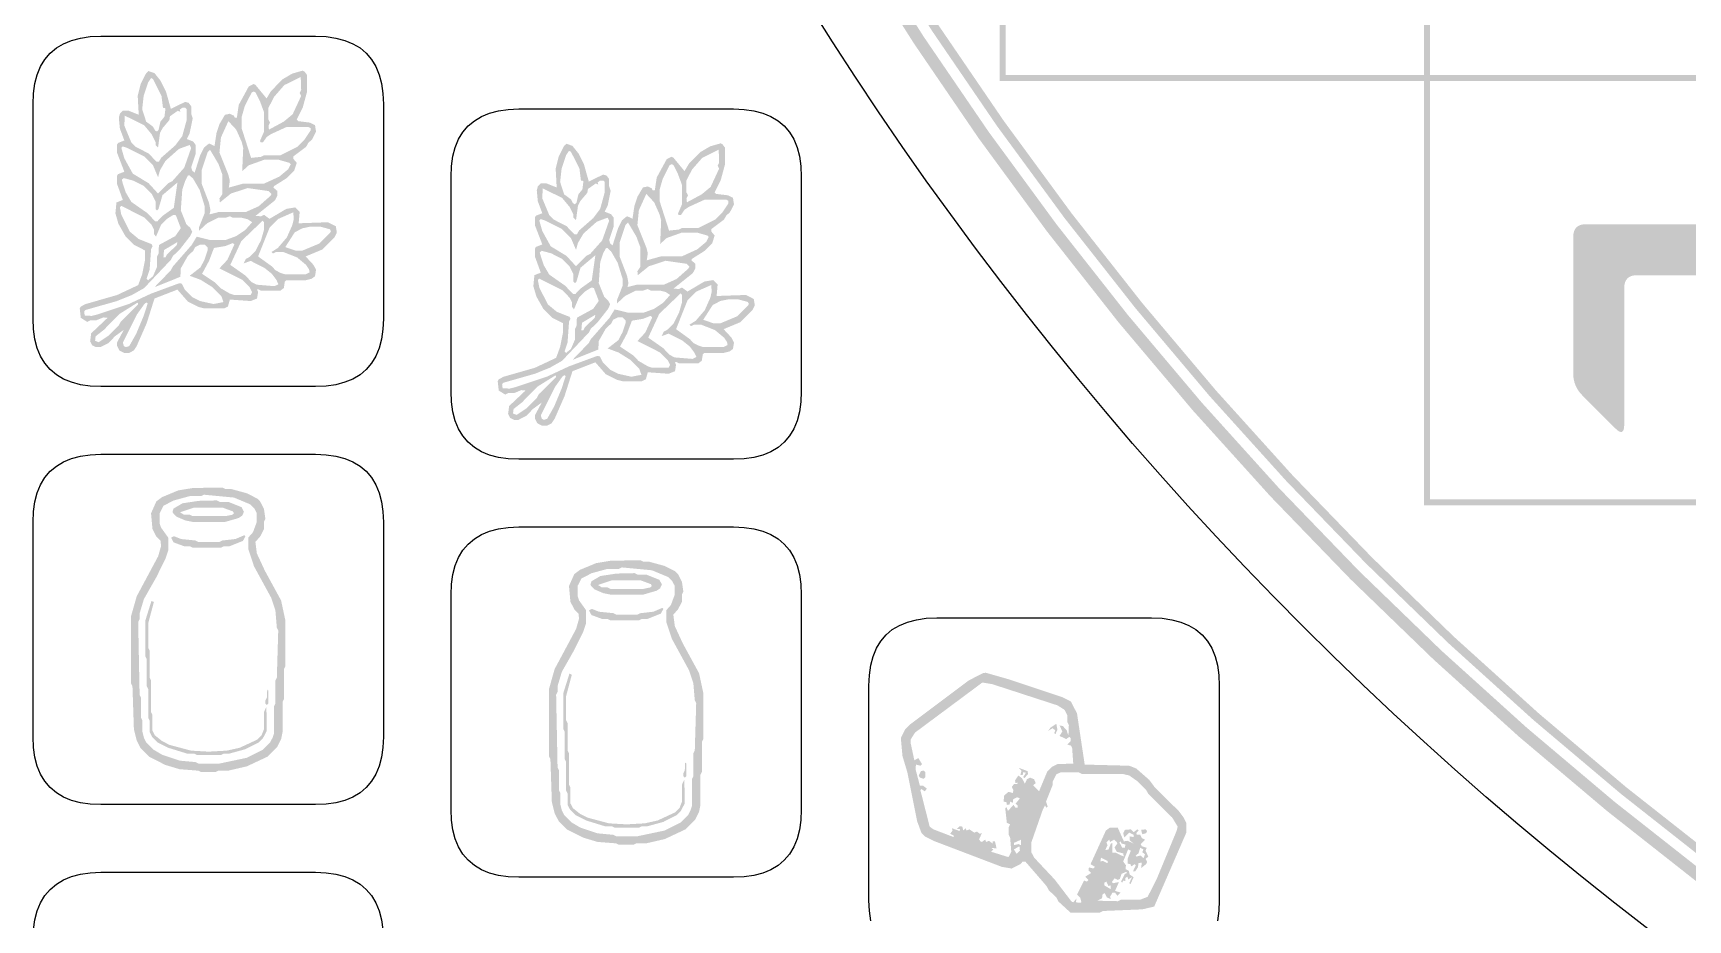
# Model space of a CAD drawing. Header units: millimetres. Extents: x 5 to 414, y 6 to 775.
# Drawn here: x 4.9 to 95.9, y 431.5 to 480.3 of the extents above; entities that cross this region are included whole.
import ezdxf

# ---------------------------------------------------------------- set-up
doc = ezdxf.new("R2010")
doc.units = ezdxf.units.MM
doc.layers.add('CUT', color=1, linetype='Continuous')
doc.layers.add('RASTER', color=7, linetype='Continuous')

msp = doc.modelspace()

# ---------------------------------------------------------------- hatches: boundary and pattern name
at = {"layer": 'RASTER'}
for points in [[(189.845, 397.631), (183.586, 398.42), (177.356, 399.419), (171.165, 400.629), (165.018, 402.048), (158.922, 403.674), (152.885, 405.506), (146.913, 407.541), (141.014, 409.776), (135.193, 412.21), (129.459, 414.84), (123.817, 417.662), (118.273, 420.674), (112.834, 423.871), (107.507, 427.251), (102.298, 430.809), (97.211, 434.542), (92.254, 438.444), (87.432, 442.512), (82.751, 446.741), (78.215, 451.126), (73.83, 455.662), (69.601, 460.343), (65.533, 465.165), (61.631, 470.122), (57.898, 475.209), (54.34, 480.418), (50.96, 485.745), (47.763, 491.184), (44.751, 496.727), (41.929, 502.37), (39.299, 508.104), (36.865, 513.925), (34.63, 519.824), (32.595, 525.796), (30.763, 531.833), (29.137, 537.929), (27.718, 544.076), (26.508, 550.267), (25.509, 556.497), (24.72, 562.756), (25.185, 562.806), (25.971, 556.563), (26.968, 550.349), (28.175, 544.173), (29.59, 538.041), (31.213, 531.961), (33.039, 525.939), (35.069, 519.982), (37.299, 514.098), (39.727, 508.292), (42.35, 502.572), (45.165, 496.943), (48.169, 491.414), (51.359, 485.989), (54.73, 480.675), (58.279, 475.478), (62.002, 470.405), (65.895, 465.46), (69.953, 460.65), (74.171, 455.98), (78.545, 451.456), (83.069, 447.082), (87.739, 442.864), (92.549, 438.806), (97.494, 434.913), (102.568, 431.19), (107.764, 427.641), (113.078, 424.27), (118.503, 421.08), (124.032, 418.076), (129.661, 415.261), (135.381, 412.638), (141.187, 410.21), (147.071, 407.98), (153.028, 405.95), (159.05, 404.123), (165.13, 402.501), (171.262, 401.086), (177.438, 399.879), (183.652, 398.882), (189.895, 398.096)], [(189.714, 396.424), (183.413, 397.218), (177.144, 398.224), (170.912, 399.442), (164.725, 400.87), (158.589, 402.507), (152.513, 404.35), (146.502, 406.398), (140.564, 408.648), (134.706, 411.098), (128.934, 413.745), (123.255, 416.586), (117.675, 419.617), (112.201, 422.835), (106.84, 426.237), (101.596, 429.818), (96.477, 433.575), (91.487, 437.503), (86.634, 441.597), (81.922, 445.854), (77.356, 450.267), (72.943, 454.833), (68.686, 459.545), (64.592, 464.398), (60.664, 469.388), (56.907, 474.507), (53.326, 479.751), (49.924, 485.112), (46.706, 490.586), (43.675, 496.166), (40.834, 501.845), (38.187, 507.617), (35.737, 513.475), (33.487, 519.413), (31.439, 525.424), (29.596, 531.5), (27.959, 537.636), (26.531, 543.823), (25.313, 550.055), (24.307, 556.324), (23.513, 562.625), (24.163, 562.695), (24.954, 556.417), (25.957, 550.169), (27.17, 543.959), (28.593, 537.793), (30.224, 531.679), (32.061, 525.624), (34.102, 519.634), (36.345, 513.717), (38.786, 507.879), (41.424, 502.128), (44.254, 496.468), (47.275, 490.908), (50.482, 485.453), (53.872, 480.11), (57.441, 474.885), (61.185, 469.783), (65.099, 464.811), (69.179, 459.975), (73.42, 455.279), (77.818, 450.729), (82.368, 446.331), (87.064, 442.09), (91.9, 438.01), (96.872, 434.095), (101.974, 430.352), (107.199, 426.783), (112.542, 423.393), (117.997, 420.186), (123.557, 417.165), (129.217, 414.335), (134.969, 411.697), (140.806, 409.256), (146.723, 407.013), (152.713, 404.972), (158.768, 403.135), (164.882, 401.504), (171.048, 400.081), (177.258, 398.868), (183.506, 397.865), (189.784, 397.074)], [(58.062, 501.023), (58.388, 501.023), (58.388, 477.999), (58.062, 477.999)], [(81.412, 501.023), (81.738, 501.023), (81.738, 477.999), (81.412, 477.999)], [(58.062, 477.999), (81.738, 477.999), (81.738, 477.673), (58.062, 477.673)], [(81.412, 477.999), (105.088, 477.999), (105.088, 477.673), (81.412, 477.673)], [(81.412, 477.673), (81.738, 477.673), (81.738, 454.649), (81.412, 454.649)], [(92.424, 458.771), (92.417, 458.615), (92.393, 458.496), (92.355, 458.414), (92.301, 458.37), (92.231, 458.363), (92.146, 458.393), (92.045, 458.461), (91.929, 458.566), (90.113, 460.382), (89.997, 460.509), (89.896, 460.643), (89.811, 460.782), (89.741, 460.929), (89.687, 461.081), (89.649, 461.241), (89.625, 461.406), (89.618, 461.578), (89.618, 469.093), (89.629, 469.257), (89.661, 469.399), (89.716, 469.52), (89.793, 469.618), (89.891, 469.695), (90.012, 469.75), (90.154, 469.782), (90.318, 469.793), (97.833, 469.793), (98.005, 469.786), (98.17, 469.762), (98.33, 469.724), (98.482, 469.67), (98.628, 469.6), (98.768, 469.515), (98.902, 469.414), (99.029, 469.298), (100.845, 467.482), (100.95, 467.366), (101.018, 467.265), (101.048, 467.18), (101.041, 467.11), (100.997, 467.056), (100.915, 467.017), (100.796, 466.994), (100.64, 466.987), (93.125, 466.987), (92.961, 466.976), (92.818, 466.943), (92.698, 466.888), (92.6, 466.811), (92.523, 466.713), (92.468, 466.592), (92.435, 466.45), (92.424, 466.286)], [(81.412, 454.649), (105.088, 454.649), (105.088, 454.323), (81.412, 454.323)]]:
    msp.add_hatch(color=7, dxfattribs=at).paths.add_polyline_path(points)
h = msp.add_hatch(color=7, dxfattribs=at)
h.paths.add_polyline_path([(11.217, 478.218), (11.544, 478.103), (11.871, 477.694), (12.174, 477.097), (12.444, 476.14), (13.237, 476.525), (13.425, 476.467), (13.564, 476.279), (13.564, 475.87), (13.646, 475.625), (13.482, 474.807), (13.319, 474.48), (13.671, 474.341), (13.81, 474.153), (13.81, 473.662), (13.564, 472.926), (13.621, 472.738), (13.752, 472.623), (14.055, 473.58), (14.276, 474.014), (14.546, 474.235), (14.848, 474.096), (14.955, 474.807), (15.118, 475.298), (15.421, 475.813), (15.691, 475.87), (15.911, 475.764), (15.96, 475.65), (16.075, 475.65), (16.181, 476.361), (16.729, 477.367), (16.999, 477.506), (17.105, 477.449), (17.711, 476.713), (17.956, 477.122), (18.61, 477.776), (19.126, 478.079), (19.698, 478.242), (19.804, 478.185), (19.943, 477.997), (19.943, 477.097), (19.698, 476.197), (19.371, 475.543), (19.453, 475.461), (20.107, 475.38), (20.377, 475.241), (20.434, 474.889), (20.213, 474.455), (20.001, 474.259), (19.886, 474.047), (19.183, 473.523), (19.183, 473.392), (19.371, 473.171), (19.232, 472.738), (18.823, 472.329), (18.12, 471.887), (18.087, 471.806), (18.308, 471.618), (18.308, 471.372), (18.169, 471.102), (17.105, 470.252), (17.408, 470.227), (17.572, 470.309), (17.874, 470.088), (18.798, 470.636), (19.289, 470.718), (19.534, 470.473), (19.477, 469.843), (21.088, 469.9), (21.522, 469.679), (21.579, 469.328), (21.44, 469.058), (20.786, 468.403), (19.862, 468.019), (20.295, 467.553), (20.434, 467.283), (20.377, 466.931), (20.189, 466.792), (19.862, 466.71), (18.798, 466.71), (18.717, 466.629), (18.659, 466.277), (18.471, 466.138), (17.408, 466.138), (17.245, 466.22), (17.187, 466.195), (17.245, 466.056), (17.187, 465.705), (16.836, 465.565), (15.691, 465.647), (15.584, 465.263), (15.363, 465.157), (14.3, 465.157), (13.973, 465.238), (13.376, 465.541), (12.804, 466.195), (11.544, 465.705), (11.111, 464.339), (10.563, 463.087), (10.399, 462.842), (10.129, 462.703), (9.884, 462.703), (9.614, 462.842), (9.475, 463.112), (9.475, 463.276), (9.859, 463.987), (9.369, 463.627), (9.009, 463.251), (8.575, 463.03), (8.33, 463.03), (8.109, 463.136), (8.003, 463.357), (8.06, 463.791), (8.96, 464.641), (8.739, 464.666), (8.33, 464.502), (8.003, 464.502), (7.839, 464.421), (7.488, 464.641), (7.43, 465.157), (7.488, 465.263), (7.758, 465.402), (9.475, 465.893), (10.645, 466.441), (10.865, 467.038), (11.029, 467.855), (11.029, 468.346), (10.432, 468.649), (9.941, 469.139), (9.557, 469.818), (9.393, 470.391), (9.45, 470.988), (9.802, 471.127), (9.475, 472.026), (9.475, 472.435), (9.532, 472.542), (9.884, 472.681), (9.475, 473.744), (9.475, 474.153), (9.532, 474.259), (9.884, 474.398), (9.639, 475.052), (9.581, 475.65), (9.639, 475.87), (9.802, 476.034), (10.129, 476.034), (10.677, 475.813), (10.62, 476.852), (10.784, 477.506), (11.086, 478.103)])
h.paths.add_polyline_path([(19.592, 477.89), (18.692, 477.449), (18.12, 476.794), (17.817, 476.197), (17.817, 475.543), (17.899, 475.38), (17.817, 475.216), (17.842, 474.995), (18.659, 475.437), (19.15, 475.846), (19.616, 476.852), (19.534, 477.015), (19.616, 477.179)], flags=0)
h.paths.add_polyline_path([(11.356, 477.833), (11.192, 477.588), (10.947, 476.852), (10.865, 476.116), (11.086, 475.437), (11.462, 475.159), (11.577, 474.946), (11.683, 474.889), (11.765, 474.971), (11.871, 475.437), (12.092, 475.707), (12.149, 476.173), (12.01, 476.197), (11.929, 476.852), (11.462, 477.776)], flags=0)
h.paths.add_polyline_path([(16.999, 477.097), (16.893, 477.04), (16.508, 476.279), (16.345, 475.707), (16.345, 475.052), (16.86, 473.441), (17.408, 473.499), (17.572, 473.58), (18.471, 473.58), (19.395, 474.047), (19.804, 474.455), (20.131, 474.946), (20.131, 475.077), (20.025, 475.134), (18.798, 475.134), (17.956, 474.75), (17.711, 474.586), (17.514, 474.292), (17.384, 474.292), (17.351, 474.374), (17.572, 474.889), (17.572, 475.952), (17.351, 476.549), (17.105, 477.04)], flags=0)
h.paths.add_polyline_path([(13.073, 476.197), (12.934, 476.091), (12.967, 475.977), (12.828, 476.034), (12.395, 475.731), (12.362, 475.519), (11.986, 475.077), (11.847, 474.807), (11.74, 474.014), (11.601, 474.153), (11.601, 474.316), (11.381, 474.75), (10.972, 475.241), (9.908, 475.764), (9.884, 475.216), (10.268, 474.292), (10.514, 474.047), (11.217, 473.687), (11.659, 473.229), (11.789, 473.229), (11.904, 473.441), (12.689, 474.128), (13.073, 474.644), (13.319, 475.543), (13.319, 476.116), (13.237, 476.197)], flags=0)
h.paths.add_polyline_path([(15.609, 475.461), (15.2, 474.562), (15.118, 473.744), (15.609, 472.517), (15.691, 472.19), (15.633, 471.806), (16.427, 472.026), (17.572, 472.026), (18.414, 472.411), (18.905, 472.82), (19.044, 473.09), (18.962, 473.171), (18.389, 473.335), (17.572, 473.335), (16.729, 473.032), (16.369, 472.705), (16.427, 473.989), (16.345, 474.316), (16.042, 474.995)], flags=0)
h.paths.add_polyline_path([(13.482, 474.153), (12.885, 473.932), (12.149, 473.278), (11.847, 472.763), (11.74, 472.378), (11.462, 473.032), (10.972, 473.523), (10.047, 473.989), (9.802, 474.071), (9.72, 473.989), (9.884, 473.417), (10.35, 472.574), (11.217, 472.051), (11.74, 471.479), (12.313, 472.051), (12.526, 472.165), (13.18, 472.902), (13.564, 473.989)], flags=0)
h.paths.add_polyline_path([(14.603, 473.883), (14.464, 473.744), (14.137, 472.763), (14.137, 472.026), (14.546, 470.963), (14.627, 470.554), (14.57, 470.334), (15.118, 470.473), (16.59, 470.473), (17.269, 470.775), (17.923, 471.348), (17.981, 471.454), (17.817, 471.618), (16.672, 471.781), (15.748, 471.479), (15.143, 470.988), (15.118, 471.209), (15.282, 471.454), (15.282, 472.517), (15.061, 473.114)], flags=0)
h.paths.add_polyline_path([(13.458, 472.493), (13.376, 472.46), (13.237, 472.19), (13.073, 471.699), (12.992, 470.554), (13.294, 469.794), (13.507, 469.597), (13.621, 469.385), (13.507, 469.139), (12.934, 468.403), (12.558, 468.044), (12.444, 467.831), (10.972, 466.277), (10.293, 465.893), (9.475, 465.565), (7.758, 465.075), (7.676, 464.993), (7.7, 464.772), (8.085, 464.748), (8.412, 464.829), (10.129, 465.402), (11.356, 465.974), (12.91, 466.547), (13.049, 466.522), (13.213, 466.195), (13.621, 465.786), (14.055, 465.565), (14.791, 465.402), (15.339, 465.508), (15.224, 465.835), (14.734, 466.326), (14.079, 466.735), (13.482, 466.956), (14.079, 467.422), (14.3, 467.855), (14.464, 468.346), (14.464, 468.51), (14.3, 468.673), (14.055, 468.673), (13.785, 468.534), (13.671, 468.322), (13.376, 468.044), (12.992, 467.365), (12.967, 466.899), (11.544, 466.326), (12.444, 467.258), (12.558, 467.471), (13.589, 468.649), (13.867, 469.107), (14.627, 468.919), (15.445, 468.919), (16.042, 469.139), (16.533, 469.467), (16.917, 469.9), (16.672, 470.064), (16.345, 470.145), (15.854, 470.145), (15.691, 470.227), (15.445, 470.145), (15.036, 470.145), (14.439, 469.843), (13.998, 469.434), (13.998, 469.63), (14.3, 470.391), (14.3, 470.8), (14.03, 471.675), (13.671, 472.296)], flags=0)
h.paths.add_polyline_path([(9.859, 472.329), (9.745, 472.247), (9.802, 472.026), (9.966, 471.536), (10.268, 471.021), (11.135, 470.415), (11.577, 469.957), (11.708, 469.957), (11.986, 470.252), (12.607, 470.693), (12.804, 472.084), (11.986, 471.397), (11.765, 470.636), (11.683, 470.554), (11.601, 470.636), (11.601, 471.045), (11.381, 471.479), (10.972, 471.887), (10.375, 472.19)], flags=0)
h.paths.add_polyline_path([(9.72, 470.8), (9.639, 470.718), (9.72, 470.309), (10.187, 469.385), (10.677, 468.976), (11.381, 468.698), (11.438, 468.592), (11.356, 468.428), (11.274, 467.283), (11.111, 466.792), (11.192, 466.71), (11.462, 466.931), (11.683, 467.447), (11.683, 468.019), (11.765, 468.183), (11.789, 468.649), (12.689, 469.139), (12.992, 469.573), (12.722, 470.284), (12.583, 470.309), (12.231, 470.088), (11.904, 469.761), (11.626, 469.107), (11.52, 469.246), (11.52, 469.491), (11.381, 469.761), (10.972, 470.17)], flags=0)
h.paths.add_polyline_path([(19.183, 470.448), (18.365, 470.088), (17.874, 469.597), (17.245, 468.019), (18.005, 467.471), (18.201, 467.258), (18.471, 467.119), (18.717, 467.038), (19.862, 467.038), (20.082, 467.144), (20.05, 467.308), (19.886, 467.553), (19.395, 467.962), (18.635, 468.264), (18.226, 468.264), (18.062, 468.183), (17.981, 468.264), (18.332, 468.485), (18.823, 469.058), (19.126, 469.736), (19.207, 470.064)], flags=0)
h.paths.add_polyline_path([(17.49, 469.982), (16.32, 468.861), (15.715, 467.553), (16.533, 466.98), (16.893, 466.604), (17.163, 466.465), (18.144, 466.383), (18.365, 466.49), (18.25, 466.735), (18.005, 467.062), (17.596, 467.389), (16.836, 467.774), (16.451, 467.635), (16.566, 467.88), (16.778, 467.994), (17.105, 468.322), (17.408, 468.919), (17.572, 469.491), (17.572, 469.9)], flags=0)
h.paths.add_polyline_path([(20.107, 469.655), (19.698, 469.573), (19.265, 469.352), (18.741, 468.534), (19.289, 468.346), (19.698, 468.346), (20.622, 468.731), (21.195, 469.303), (21.252, 469.409), (21.195, 469.516), (20.679, 469.655)], flags=0)
h.paths.add_polyline_path([(12.804, 468.812), (12.068, 468.371), (12.035, 467.962), (12.149, 467.962), (12.231, 468.125), (12.771, 468.649)], flags=0)
h.paths.add_polyline_path([(15.854, 468.755), (15.445, 468.592), (14.816, 468.485), (14.546, 467.774), (14.161, 467.062), (14.897, 466.571), (15.175, 466.277), (15.691, 465.974), (15.936, 465.893), (16.836, 465.893), (16.917, 466.056), (16.778, 466.326), (16.369, 466.735), (15.118, 467.365), (15.552, 467.831), (15.936, 468.673)], flags=0)
h.paths.add_polyline_path([(10.62, 465.484), (9.614, 464.854), (8.763, 463.987), (8.305, 463.627), (8.273, 463.382), (8.469, 463.3), (9.009, 463.66), (9.581, 464.232), (9.696, 464.445), (10.645, 465.377)], flags=0)
h.paths.add_polyline_path([(11.111, 465.484), (11.004, 465.426), (10.595, 464.854), (9.802, 463.276), (9.859, 463.087), (9.966, 463.03), (10.154, 463.087), (10.538, 463.766), (10.947, 464.748), (11.168, 465.426)], flags=0)
h = msp.add_hatch(color=7, dxfattribs=at)
h.paths.add_polyline_path([(34.217, 474.218), (34.544, 474.103), (34.871, 473.694), (35.174, 473.097), (35.444, 472.14), (36.237, 472.525), (36.425, 472.467), (36.564, 472.279), (36.564, 471.87), (36.646, 471.625), (36.482, 470.807), (36.319, 470.48), (36.671, 470.341), (36.81, 470.153), (36.81, 469.662), (36.564, 468.926), (36.621, 468.738), (36.752, 468.623), (37.055, 469.58), (37.276, 470.014), (37.546, 470.235), (37.848, 470.096), (37.955, 470.807), (38.118, 471.298), (38.421, 471.813), (38.691, 471.87), (38.911, 471.764), (38.96, 471.65), (39.075, 471.65), (39.181, 472.361), (39.729, 473.367), (39.999, 473.506), (40.105, 473.449), (40.711, 472.713), (40.956, 473.122), (41.61, 473.776), (42.126, 474.079), (42.698, 474.242), (42.804, 474.185), (42.943, 473.997), (42.943, 473.097), (42.698, 472.197), (42.371, 471.543), (42.453, 471.461), (43.107, 471.38), (43.377, 471.241), (43.434, 470.889), (43.213, 470.455), (43.001, 470.259), (42.886, 470.047), (42.183, 469.523), (42.183, 469.392), (42.371, 469.171), (42.232, 468.738), (41.823, 468.329), (41.12, 467.887), (41.087, 467.806), (41.308, 467.618), (41.308, 467.372), (41.169, 467.102), (40.105, 466.252), (40.408, 466.227), (40.572, 466.309), (40.874, 466.088), (41.798, 466.636), (42.289, 466.718), (42.534, 466.473), (42.477, 465.843), (44.088, 465.9), (44.522, 465.679), (44.579, 465.328), (44.44, 465.058), (43.786, 464.403), (42.862, 464.019), (43.295, 463.553), (43.434, 463.283), (43.377, 462.931), (43.189, 462.792), (42.862, 462.71), (41.798, 462.71), (41.717, 462.629), (41.659, 462.277), (41.471, 462.138), (40.408, 462.138), (40.245, 462.22), (40.187, 462.195), (40.245, 462.056), (40.187, 461.705), (39.836, 461.565), (38.691, 461.647), (38.584, 461.263), (38.363, 461.157), (37.3, 461.157), (36.973, 461.238), (36.376, 461.541), (35.804, 462.195), (34.544, 461.705), (34.111, 460.339), (33.563, 459.087), (33.399, 458.842), (33.129, 458.703), (32.884, 458.703), (32.614, 458.842), (32.475, 459.112), (32.475, 459.276), (32.859, 459.987), (32.369, 459.627), (32.009, 459.251), (31.575, 459.03), (31.33, 459.03), (31.109, 459.136), (31.003, 459.357), (31.06, 459.791), (31.96, 460.641), (31.739, 460.666), (31.33, 460.502), (31.003, 460.502), (30.839, 460.421), (30.488, 460.641), (30.43, 461.157), (30.488, 461.263), (30.758, 461.402), (32.475, 461.893), (33.645, 462.441), (33.865, 463.038), (34.029, 463.855), (34.029, 464.346), (33.432, 464.649), (32.941, 465.139), (32.557, 465.818), (32.393, 466.391), (32.45, 466.988), (32.802, 467.127), (32.475, 468.026), (32.475, 468.435), (32.532, 468.542), (32.884, 468.681), (32.475, 469.744), (32.475, 470.153), (32.532, 470.259), (32.884, 470.398), (32.639, 471.052), (32.581, 471.65), (32.639, 471.87), (32.802, 472.034), (33.129, 472.034), (33.677, 471.813), (33.62, 472.852), (33.784, 473.506), (34.086, 474.103)])
h.paths.add_polyline_path([(42.592, 473.89), (41.692, 473.449), (41.12, 472.794), (40.817, 472.197), (40.817, 471.543), (40.899, 471.38), (40.817, 471.216), (40.842, 470.995), (41.659, 471.437), (42.15, 471.846), (42.616, 472.852), (42.534, 473.015), (42.616, 473.179)], flags=0)
h.paths.add_polyline_path([(34.356, 473.833), (34.192, 473.588), (33.947, 472.852), (33.865, 472.116), (34.086, 471.437), (34.462, 471.159), (34.577, 470.946), (34.683, 470.889), (34.765, 470.971), (34.871, 471.437), (35.092, 471.707), (35.149, 472.173), (35.01, 472.197), (34.929, 472.852), (34.462, 473.776)], flags=0)
h.paths.add_polyline_path([(39.999, 473.097), (39.893, 473.04), (39.508, 472.279), (39.345, 471.707), (39.345, 471.052), (39.86, 469.441), (40.408, 469.499), (40.572, 469.58), (41.471, 469.58), (42.395, 470.047), (42.804, 470.455), (43.131, 470.946), (43.131, 471.077), (43.025, 471.134), (41.798, 471.134), (40.956, 470.75), (40.711, 470.586), (40.514, 470.292), (40.384, 470.292), (40.351, 470.374), (40.572, 470.889), (40.572, 471.952), (40.351, 472.549), (40.105, 473.04)], flags=0)
h.paths.add_polyline_path([(36.073, 472.197), (35.934, 472.091), (35.967, 471.977), (35.828, 472.034), (35.395, 471.731), (35.362, 471.519), (34.986, 471.077), (34.847, 470.807), (34.74, 470.014), (34.601, 470.153), (34.601, 470.316), (34.381, 470.75), (33.972, 471.241), (32.908, 471.764), (32.884, 471.216), (33.268, 470.292), (33.514, 470.047), (34.217, 469.687), (34.659, 469.229), (34.789, 469.229), (34.904, 469.441), (35.689, 470.128), (36.073, 470.644), (36.319, 471.543), (36.319, 472.116), (36.237, 472.197)], flags=0)
h.paths.add_polyline_path([(38.609, 471.461), (38.2, 470.562), (38.118, 469.744), (38.609, 468.517), (38.691, 468.19), (38.633, 467.806), (39.427, 468.026), (40.572, 468.026), (41.414, 468.411), (41.905, 468.82), (42.044, 469.09), (41.962, 469.171), (41.389, 469.335), (40.572, 469.335), (39.729, 469.032), (39.369, 468.705), (39.427, 469.989), (39.345, 470.316), (39.042, 470.995)], flags=0)
h.paths.add_polyline_path([(36.482, 470.153), (35.885, 469.932), (35.149, 469.278), (34.847, 468.763), (34.74, 468.378), (34.462, 469.032), (33.972, 469.523), (33.047, 469.989), (32.802, 470.071), (32.72, 469.989), (32.884, 469.417), (33.35, 468.574), (34.217, 468.051), (34.74, 467.479), (35.313, 468.051), (35.526, 468.165), (36.18, 468.902), (36.564, 469.989)], flags=0)
h.paths.add_polyline_path([(37.603, 469.883), (37.464, 469.744), (37.137, 468.763), (37.137, 468.026), (37.546, 466.963), (37.627, 466.554), (37.57, 466.334), (38.118, 466.473), (39.59, 466.473), (40.269, 466.775), (40.923, 467.348), (40.981, 467.454), (40.817, 467.618), (39.672, 467.781), (38.748, 467.479), (38.143, 466.988), (38.118, 467.209), (38.282, 467.454), (38.282, 468.517), (38.061, 469.114)], flags=0)
h.paths.add_polyline_path([(36.458, 468.493), (36.376, 468.46), (36.237, 468.19), (36.073, 467.699), (35.992, 466.554), (36.294, 465.794), (36.507, 465.597), (36.621, 465.385), (36.507, 465.139), (35.934, 464.403), (35.558, 464.044), (35.444, 463.831), (33.972, 462.277), (33.293, 461.893), (32.475, 461.565), (30.758, 461.075), (30.676, 460.993), (30.7, 460.772), (31.085, 460.748), (31.412, 460.829), (33.129, 461.402), (34.356, 461.974), (35.91, 462.547), (36.049, 462.522), (36.213, 462.195), (36.621, 461.786), (37.055, 461.565), (37.791, 461.402), (38.339, 461.508), (38.224, 461.835), (37.734, 462.326), (37.079, 462.735), (36.482, 462.956), (37.079, 463.422), (37.3, 463.855), (37.464, 464.346), (37.464, 464.51), (37.3, 464.673), (37.055, 464.673), (36.785, 464.534), (36.671, 464.322), (36.376, 464.044), (35.992, 463.365), (35.967, 462.899), (34.544, 462.326), (35.444, 463.258), (35.558, 463.471), (36.589, 464.649), (36.867, 465.107), (37.627, 464.919), (38.445, 464.919), (39.042, 465.139), (39.533, 465.467), (39.917, 465.9), (39.672, 466.064), (39.345, 466.145), (38.854, 466.145), (38.691, 466.227), (38.445, 466.145), (38.036, 466.145), (37.439, 465.843), (36.998, 465.434), (36.998, 465.63), (37.3, 466.391), (37.3, 466.8), (37.03, 467.675), (36.671, 468.296)], flags=0)
h.paths.add_polyline_path([(32.859, 468.329), (32.745, 468.247), (32.802, 468.026), (32.966, 467.536), (33.268, 467.021), (34.135, 466.415), (34.577, 465.957), (34.708, 465.957), (34.986, 466.252), (35.607, 466.693), (35.804, 468.084), (34.986, 467.397), (34.765, 466.636), (34.683, 466.554), (34.601, 466.636), (34.601, 467.045), (34.381, 467.479), (33.972, 467.887), (33.375, 468.19)], flags=0)
h.paths.add_polyline_path([(32.72, 466.8), (32.639, 466.718), (32.72, 466.309), (33.187, 465.385), (33.677, 464.976), (34.381, 464.698), (34.438, 464.592), (34.356, 464.428), (34.274, 463.283), (34.111, 462.792), (34.192, 462.71), (34.462, 462.931), (34.683, 463.447), (34.683, 464.019), (34.765, 464.183), (34.789, 464.649), (35.689, 465.139), (35.992, 465.573), (35.722, 466.284), (35.583, 466.309), (35.231, 466.088), (34.904, 465.761), (34.626, 465.107), (34.52, 465.246), (34.52, 465.491), (34.381, 465.761), (33.972, 466.17)], flags=0)
h.paths.add_polyline_path([(42.183, 466.448), (41.365, 466.088), (40.874, 465.597), (40.245, 464.019), (41.005, 463.471), (41.201, 463.258), (41.471, 463.119), (41.717, 463.038), (42.862, 463.038), (43.082, 463.144), (43.05, 463.308), (42.886, 463.553), (42.395, 463.962), (41.635, 464.264), (41.226, 464.264), (41.062, 464.183), (40.981, 464.264), (41.332, 464.485), (41.823, 465.058), (42.126, 465.736), (42.207, 466.064)], flags=0)
h.paths.add_polyline_path([(40.49, 465.982), (39.32, 464.861), (38.715, 463.553), (39.533, 462.98), (39.893, 462.604), (40.163, 462.465), (41.144, 462.383), (41.365, 462.49), (41.25, 462.735), (41.005, 463.062), (40.596, 463.389), (39.836, 463.774), (39.451, 463.635), (39.566, 463.88), (39.778, 463.994), (40.105, 464.322), (40.408, 464.919), (40.572, 465.491), (40.572, 465.9)], flags=0)
h.paths.add_polyline_path([(43.107, 465.655), (42.698, 465.573), (42.265, 465.352), (41.741, 464.534), (42.289, 464.346), (42.698, 464.346), (43.622, 464.731), (44.195, 465.303), (44.252, 465.409), (44.195, 465.516), (43.679, 465.655)], flags=0)
h.paths.add_polyline_path([(35.804, 464.812), (35.068, 464.371), (35.035, 463.962), (35.149, 463.962), (35.231, 464.125), (35.771, 464.649)], flags=0)
h.paths.add_polyline_path([(38.854, 464.755), (38.445, 464.592), (37.816, 464.485), (37.546, 463.774), (37.161, 463.062), (37.897, 462.571), (38.175, 462.277), (38.691, 461.974), (38.936, 461.893), (39.836, 461.893), (39.917, 462.056), (39.778, 462.326), (39.369, 462.735), (38.118, 463.365), (38.552, 463.831), (38.936, 464.673)], flags=0)
h.paths.add_polyline_path([(33.62, 461.484), (32.614, 460.854), (31.763, 459.987), (31.305, 459.627), (31.273, 459.382), (31.469, 459.3), (32.009, 459.66), (32.581, 460.232), (32.696, 460.445), (33.645, 461.377)], flags=0)
h.paths.add_polyline_path([(34.111, 461.484), (34.004, 461.426), (33.595, 460.854), (32.802, 459.276), (32.859, 459.087), (32.966, 459.03), (33.154, 459.087), (33.538, 459.766), (33.947, 460.748), (34.168, 461.426)], flags=0)
h = msp.add_hatch(color=7, dxfattribs=at)
h.paths.add_polyline_path([(13.659, 455.281), (15.287, 455.305), (15.444, 455.226), (15.759, 455.226), (16.624, 454.99), (17.198, 454.699), (17.356, 454.542), (17.568, 454.125), (17.647, 453.574), (17.568, 453.417), (17.568, 453.023), (17.356, 452.607), (17.096, 452.316), (17.175, 451.686), (17.623, 450.719), (18.512, 449.09), (18.748, 447.989), (18.748, 445.472), (18.669, 445.315), (18.669, 443.663), (18.59, 443.506), (18.59, 441.854), (18.512, 441.461), (18.299, 441.044), (17.749, 440.493), (16.624, 439.966), (15.601, 439.73), (15.051, 439.73), (14.893, 439.651), (14.107, 439.651), (13.95, 439.73), (12.927, 439.809), (12.14, 440.045), (11.252, 440.493), (10.78, 440.965), (10.567, 441.382), (10.41, 442.011), (10.331, 444.371), (10.253, 444.528), (10.253, 448.225), (10.567, 449.326), (11.747, 451.529), (11.904, 452.08), (11.881, 452.371), (11.645, 452.607), (11.432, 453.023), (11.354, 453.889), (11.645, 454.542), (11.959, 454.778), (12.848, 455.147)])
h.paths.add_polyline_path([(14.264, 454.911), (14.107, 454.833), (13.478, 454.833), (12.612, 454.597), (12.038, 454.306), (11.826, 453.889), (11.826, 453.338), (11.904, 453.102), (12.298, 452.552), (12.298, 451.844), (12.14, 451.372), (11.645, 450.373), (10.961, 449.169), (10.725, 448.383), (10.725, 448.068), (10.646, 447.911), (10.725, 443.899), (10.803, 443.742), (10.803, 442.64), (10.882, 442.483), (10.882, 441.854), (10.961, 441.539), (11.094, 441.28), (11.488, 440.886), (11.983, 440.595), (12.927, 440.281), (13.792, 440.202), (13.95, 440.123), (15.129, 440.123), (16.624, 440.438), (17.513, 440.886), (17.906, 441.28), (18.04, 441.539), (18.119, 441.775), (18.119, 443.27), (18.197, 443.427), (18.197, 444.686), (18.276, 444.843), (18.354, 447.439), (18.276, 447.596), (18.197, 448.54), (17.961, 449.248), (17.017, 450.978), (16.703, 451.922), (16.703, 452.552), (16.962, 452.843), (17.175, 453.417), (17.175, 453.889), (17.041, 454.148), (16.805, 454.384), (15.916, 454.754)], flags=0)
h.paths.add_polyline_path([(13.973, 454.573), (14.972, 454.597), (15.129, 454.518), (15.601, 454.518), (16.333, 454.227), (16.467, 453.967), (16.364, 453.755), (16.176, 453.629), (15.444, 453.417), (13.635, 453.417), (13.242, 453.495), (12.746, 453.708), (12.589, 453.865), (12.534, 453.967), (12.589, 454.148), (13.084, 454.439)], flags=0)
h.paths.add_polyline_path([(13.714, 454.203), (12.951, 453.944), (13.163, 453.81), (13.478, 453.81), (13.635, 453.731), (15.444, 453.731), (15.837, 453.81), (15.916, 453.889), (15.861, 453.991), (15.287, 454.203)], flags=0)
h.paths.add_polyline_path([(16.49, 452.685), (16.545, 452.63), (16.412, 452.371), (15.68, 452.08), (15.365, 452.08), (15.208, 452.001), (13.635, 452.001), (13.478, 452.08), (13.163, 452.08), (12.589, 452.292), (12.455, 452.552), (12.612, 452.63), (13.006, 452.473), (13.792, 452.394), (13.95, 452.316), (15.129, 452.316), (15.287, 452.394), (15.995, 452.473)], flags=0)
h.paths.add_polyline_path([(11.377, 449.067), (11.511, 449.012), (11.196, 447.832), (11.196, 446.495), (11.275, 446.337), (11.275, 444.843), (11.354, 444.686), (11.354, 442.955), (11.432, 442.798), (11.432, 441.932), (11.566, 441.673), (11.959, 441.358), (12.376, 441.146), (13.556, 440.831), (14.524, 440.776), (15.523, 440.831), (16.231, 440.989), (17.198, 441.437), (17.434, 441.673), (17.568, 442.011), (17.568, 442.955), (17.702, 443.246), (17.725, 441.932), (17.513, 441.516), (17.277, 441.28), (16.545, 440.91), (15.68, 440.674), (15.365, 440.674), (15.208, 440.595), (13.871, 440.595), (13.714, 440.674), (13.32, 440.674), (12.298, 440.989), (11.724, 441.28), (11.409, 441.594), (11.275, 441.854), (11.275, 442.483), (11.196, 442.64), (11.196, 444.214), (11.118, 444.371), (11.118, 445.865), (11.039, 446.023), (11.039, 447.989)], flags=0)
h.paths.add_polyline_path([(17.749, 444.19), (17.804, 444.135), (17.804, 443.427), (17.725, 443.348), (17.647, 443.427), (17.647, 443.584), (17.725, 443.742)], flags=0)
h = msp.add_hatch(color=7, dxfattribs=at)
h.paths.add_polyline_path([(36.659, 451.281), (38.287, 451.305), (38.444, 451.226), (38.759, 451.226), (39.624, 450.99), (40.198, 450.699), (40.356, 450.542), (40.568, 450.125), (40.647, 449.574), (40.568, 449.417), (40.568, 449.023), (40.356, 448.607), (40.096, 448.316), (40.175, 447.686), (40.623, 446.719), (41.512, 445.09), (41.748, 443.989), (41.748, 441.472), (41.669, 441.315), (41.669, 439.663), (41.59, 439.506), (41.59, 437.854), (41.512, 437.461), (41.299, 437.044), (40.749, 436.493), (39.624, 435.966), (38.601, 435.73), (38.051, 435.73), (37.893, 435.651), (37.107, 435.651), (36.95, 435.73), (35.927, 435.809), (35.14, 436.045), (34.252, 436.493), (33.78, 436.965), (33.567, 437.382), (33.41, 438.011), (33.331, 440.371), (33.253, 440.528), (33.253, 444.225), (33.567, 445.326), (34.747, 447.529), (34.904, 448.08), (34.881, 448.371), (34.645, 448.607), (34.432, 449.023), (34.354, 449.889), (34.645, 450.542), (34.959, 450.778), (35.848, 451.147)])
h.paths.add_polyline_path([(37.264, 450.911), (37.107, 450.833), (36.478, 450.833), (35.612, 450.597), (35.038, 450.306), (34.826, 449.889), (34.826, 449.338), (34.904, 449.102), (35.298, 448.552), (35.298, 447.844), (35.14, 447.372), (34.645, 446.373), (33.961, 445.169), (33.725, 444.383), (33.725, 444.068), (33.646, 443.911), (33.725, 439.899), (33.803, 439.742), (33.803, 438.64), (33.882, 438.483), (33.882, 437.854), (33.961, 437.539), (34.094, 437.28), (34.488, 436.886), (34.983, 436.595), (35.927, 436.281), (36.792, 436.202), (36.95, 436.123), (38.129, 436.123), (39.624, 436.438), (40.513, 436.886), (40.906, 437.28), (41.04, 437.539), (41.119, 437.775), (41.119, 439.27), (41.197, 439.427), (41.197, 440.686), (41.276, 440.843), (41.354, 443.439), (41.276, 443.596), (41.197, 444.54), (40.961, 445.248), (40.017, 446.978), (39.703, 447.922), (39.703, 448.552), (39.962, 448.843), (40.175, 449.417), (40.175, 449.889), (40.041, 450.148), (39.805, 450.384), (38.916, 450.754)], flags=0)
h.paths.add_polyline_path([(36.973, 450.573), (37.972, 450.597), (38.129, 450.518), (38.601, 450.518), (39.333, 450.227), (39.467, 449.967), (39.364, 449.755), (39.176, 449.629), (38.444, 449.417), (36.635, 449.417), (36.242, 449.495), (35.746, 449.708), (35.589, 449.865), (35.534, 449.967), (35.589, 450.148), (36.084, 450.439)], flags=0)
h.paths.add_polyline_path([(36.714, 450.203), (35.951, 449.944), (36.163, 449.81), (36.478, 449.81), (36.635, 449.731), (38.444, 449.731), (38.837, 449.81), (38.916, 449.889), (38.861, 449.991), (38.287, 450.203)], flags=0)
h.paths.add_polyline_path([(39.49, 448.685), (39.545, 448.63), (39.412, 448.371), (38.68, 448.08), (38.365, 448.08), (38.208, 448.001), (36.635, 448.001), (36.478, 448.08), (36.163, 448.08), (35.589, 448.292), (35.455, 448.552), (35.612, 448.63), (36.006, 448.473), (36.792, 448.394), (36.95, 448.316), (38.129, 448.316), (38.287, 448.394), (38.995, 448.473)], flags=0)
h.paths.add_polyline_path([(34.377, 445.067), (34.511, 445.012), (34.196, 443.832), (34.196, 442.495), (34.275, 442.337), (34.275, 440.843), (34.354, 440.686), (34.354, 438.955), (34.432, 438.798), (34.432, 437.932), (34.566, 437.673), (34.959, 437.358), (35.376, 437.146), (36.556, 436.831), (37.524, 436.776), (38.523, 436.831), (39.231, 436.989), (40.198, 437.437), (40.434, 437.673), (40.568, 438.011), (40.568, 438.955), (40.702, 439.246), (40.725, 437.932), (40.513, 437.516), (40.277, 437.28), (39.545, 436.91), (38.68, 436.674), (38.365, 436.674), (38.208, 436.595), (36.871, 436.595), (36.714, 436.674), (36.32, 436.674), (35.298, 436.989), (34.724, 437.28), (34.409, 437.594), (34.275, 437.854), (34.275, 438.483), (34.196, 438.64), (34.196, 440.214), (34.118, 440.371), (34.118, 441.865), (34.039, 442.023), (34.039, 443.989)], flags=0)
h.paths.add_polyline_path([(40.749, 440.19), (40.804, 440.135), (40.804, 439.427), (40.725, 439.348), (40.647, 439.427), (40.647, 439.584), (40.725, 439.742)], flags=0)
h = msp.add_hatch(color=7, dxfattribs=at)
h.paths.add_polyline_path([(57.13, 445.092), (57.283, 445.119), (58.54, 444.76), (61.503, 443.772), (61.979, 443.53), (62.311, 442.874), (62.733, 440.064), (65.184, 440.001), (65.57, 439.849), (66.288, 439.22), (66.594, 438.807), (67.904, 437.514), (68.174, 437.155), (68.326, 436.859), (68.326, 436.32), (66.558, 432.253), (65.902, 432.1), (63.747, 432.01), (63.568, 431.921), (61.952, 431.921), (61.296, 432.522), (61.171, 432.756), (60.758, 433.151), (60.632, 433.384), (59.465, 434.731), (59.321, 434.731), (59.195, 434.587), (58.719, 434.345), (58.181, 434.435), (54.41, 435.871), (53.934, 436.114), (53.754, 436.293), (53.512, 436.949), (52.973, 439.642), (52.704, 440.54), (52.614, 441.528), (52.857, 442.003), (53.126, 442.273), (56.358, 444.697)])
h.paths.add_polyline_path([(57.103, 444.58), (53.395, 441.824), (53.153, 441.438), (53.153, 441.258), (53.359, 440.298), (53.575, 440.423), (53.781, 440.091), (53.692, 440.001), (53.449, 440.064), (53.422, 439.822), (53.665, 438.897), (53.844, 438.897), (54.051, 438.744), (53.934, 438.592), (53.754, 438.717), (53.692, 438.654), (54.203, 436.652), (54.41, 436.5), (55.514, 436.078), (55.514, 436.167), (55.335, 436.257), (55.46, 436.437), (55.424, 436.562), (55.846, 436.41), (55.873, 436.527), (55.694, 436.527), (55.846, 436.679), (55.999, 436.652), (56.053, 436.437), (56.179, 436.562), (56.232, 436.437), (56.385, 436.5), (56.654, 436.32), (56.807, 436.383), (56.951, 436.257), (57.076, 436.293), (56.924, 435.961), (56.987, 435.844), (57.076, 435.808), (57.256, 435.934), (57.31, 435.808), (57.462, 435.871), (57.669, 435.718), (57.669, 435.844), (57.795, 435.844), (57.884, 435.449), (57.579, 435.485), (57.705, 435.395), (57.579, 435.27), (58.54, 434.973), (58.693, 435.27), (58.63, 436.051), (58.54, 436.23), (58.54, 436.589), (58.63, 436.769), (58.45, 436.859), (58.36, 437.667), (58.423, 437.73), (58.513, 437.514), (58.809, 437.846), (58.926, 437.694), (59.052, 437.694), (59.052, 437.819), (58.926, 437.909), (59.168, 438.206), (59.016, 438.268), (58.782, 438.143), (58.782, 437.963), (58.63, 438.026), (58.603, 437.873), (58.45, 437.846), (58.423, 437.999), (58.271, 438.026), (58.297, 438.358), (58.54, 438.565), (58.782, 438.502), (58.809, 438.654), (58.719, 438.834), (58.836, 438.987), (59.016, 438.987), (59.052, 439.076), (58.926, 439.041), (58.899, 439.193), (59.079, 439.463), (59.285, 439.31), (59.438, 439.014), (59.554, 439.256), (59.734, 439.346), (59.95, 439.256), (60.039, 439.041), (59.887, 438.924), (60.219, 438.592), (60.668, 439.669), (60.937, 439.938), (61.233, 440.091), (62.104, 440.118), (62.041, 440.989), (61.979, 441.106), (61.772, 441.168), (61.952, 441.348), (61.952, 441.528), (61.889, 441.59), (61.709, 441.465), (61.35, 441.644), (61.503, 441.887), (61.35, 442.219), (61.53, 442.183), (61.745, 441.95), (61.835, 441.644), (61.862, 442.246), (61.772, 442.425), (61.772, 442.785), (61.619, 443.081), (61.233, 443.323), (57.642, 444.49)], flags=0)
h.paths.add_polyline_path([(61.171, 442.309), (61.233, 441.976), (61.117, 441.734), (61.054, 441.797), (61.117, 441.95), (60.964, 442.066), (60.722, 441.914), (60.847, 442.093)], flags=0)
h.paths.add_polyline_path([(59.106, 439.884), (59.59, 439.705), (59.617, 439.552), (59.411, 439.31), (59.348, 439.373), (59.501, 439.615), (59.348, 439.642), (59.321, 439.489), (59.195, 439.489), (59.258, 439.732)], flags=0)
h.paths.add_polyline_path([(53.718, 439.705), (53.871, 439.732), (53.961, 439.642), (53.961, 439.373), (53.871, 439.283), (53.665, 439.346), (53.602, 439.463)], flags=0)
h.paths.add_polyline_path([(61.413, 439.642), (61.171, 439.525), (60.964, 439.103), (60.964, 438.924), (60.605, 438.026), (60.695, 437.757), (60.632, 437.694), (60.542, 437.819), (60.425, 437.577), (59.797, 435.781), (59.797, 435.243), (59.95, 434.946), (61.081, 433.743), (62.015, 432.522), (62.104, 432.486), (62.284, 432.702), (62.248, 432.486), (62.49, 432.459), (62.553, 432.486), (62.49, 432.729), (62.311, 432.908), (62.697, 433.689), (62.85, 433.627), (62.939, 433.716), (62.76, 433.896), (63.092, 434.102), (62.939, 434.255), (62.966, 434.408), (63.209, 434.345), (63.298, 434.435), (63.056, 434.587), (63.9, 436.437), (64.107, 436.589), (64.555, 436.589), (64.888, 435.844), (65.094, 435.871), (65.426, 435.718), (65.211, 435.898), (65.211, 436.114), (65.426, 436.078), (65.426, 436.203), (65.184, 436.32), (64.915, 436.051), (64.852, 436.293), (64.942, 436.473), (65.274, 436.5), (65.426, 436.347), (65.633, 436.5), (65.696, 436.437), (65.57, 436.293), (65.606, 436.203), (65.785, 436.203), (65.875, 436.024), (66.055, 435.934), (65.812, 435.692), (65.875, 435.575), (66.145, 435.485), (66.082, 435.332), (66.234, 435), (66.082, 434.884), (66.172, 434.704), (66.109, 434.587), (65.839, 434.372), (65.875, 434.677), (65.696, 434.641), (65.66, 434.408), (65.516, 434.192), (65.39, 434.192), (65.543, 434.524), (65.48, 434.587), (65.301, 434.462), (65.247, 434.587), (65.094, 434.614), (65.094, 434.884), (65.274, 435.332), (65.121, 435.395), (64.852, 434.731), (65.004, 434.524), (64.977, 434.318), (65.157, 434.228), (65.211, 434.013), (65.426, 433.869), (65.247, 433.474), (65.184, 433.537), (65.337, 433.869), (65.121, 433.743), (65.094, 433.896), (64.977, 433.833), (64.977, 433.653), (64.852, 433.689), (64.798, 433.564), (64.735, 433.627), (64.942, 434.049), (65.067, 434.102), (65.004, 434.165), (64.762, 434.049), (64.672, 433.779), (64.555, 433.716), (64.376, 433.806), (64.223, 433.6), (64.286, 433.537), (64.618, 433.6), (64.403, 433.115), (64.708, 433.025), (64.529, 432.845), (64.403, 433.025), (64.259, 433.025), (64.133, 432.792), (64.169, 432.666), (63.954, 432.756), (63.837, 432.998), (63.72, 432.935), (63.685, 432.702), (63.415, 432.576), (64.555, 432.549), (64.735, 432.639), (65.812, 432.639), (66.199, 432.792), (66.71, 433.806), (67.788, 436.41), (67.851, 436.652), (67.545, 437.155), (66.234, 438.448), (66.109, 438.681), (65.66, 439.13), (65.184, 439.463), (64.825, 439.552), (62.58, 439.552), (62.401, 439.642)], flags=0)
h.paths.add_polyline_path([(65.839, 436.473), (66.082, 436.5), (66.172, 436.41), (66.109, 436.293), (65.902, 436.23)], flags=0)
h.paths.add_polyline_path([(59.231, 435.934), (58.836, 435.754), (58.836, 435.629), (59.079, 435.692), (59.231, 435.629)], flags=0)
h.paths.add_polyline_path([(64.08, 435.934), (63.927, 435.781), (63.99, 435.629), (63.864, 435.359), (64.044, 435.395), (64.169, 435.718), (64.259, 435.754), (64.259, 435.216), (64.439, 435.216), (64.888, 435), (64.852, 435.18), (64.493, 435.27), (64.376, 435.512), (64.529, 435.718), (64.493, 435.808), (64.349, 435.934), (64.133, 435.808)], flags=0)
h.paths.add_polyline_path([(64.708, 435.844), (64.645, 435.781), (64.798, 435.485), (64.942, 435.485), (64.977, 435.665), (64.762, 435.718)], flags=0)
h.paths.add_polyline_path([(59.141, 435.575), (58.836, 435.395), (58.989, 435.153), (59.168, 435.332)], flags=0)
h.paths.add_polyline_path([(65.785, 435.485), (65.696, 435.18), (65.543, 435.063), (65.57, 435), (65.812, 435.063), (65.965, 434.91), (66.055, 435.126), (65.902, 435.243), (65.965, 435.395)], flags=0)
h.paths.add_polyline_path([(63.631, 434.946), (63.595, 434.731), (63.72, 434.767), (63.99, 434.641), (63.99, 434.767)], flags=0)
h.paths.add_polyline_path([(63.927, 433.627), (63.81, 433.564), (63.81, 433.42), (64.169, 433.205), (64.169, 433.42), (64.044, 433.384)], flags=0)

# ---------------------------------------------------------------- linework, layer by layer
at = {"layer": 'CUT'}
for points in [[(4.863, 476.403), (4.888, 476.988), (4.965, 477.528), (5.094, 478.019), (5.277, 478.462), (5.513, 478.855), (5.802, 479.198), (6.145, 479.487), (6.538, 479.723), (6.981, 479.906), (7.472, 480.035), (8.012, 480.112), (8.597, 480.138), (20.404, 480.138), (20.988, 480.112), (21.528, 480.035), (22.019, 479.906), (22.462, 479.723), (22.856, 479.487), (23.198, 479.198), (23.488, 478.855), (23.724, 478.462), (23.906, 478.019), (24.035, 477.528), (24.112, 476.988), (24.138, 476.403), (24.138, 464.596), (24.112, 464.012), (24.035, 463.472), (23.906, 462.981), (23.724, 462.538), (23.488, 462.144), (23.198, 461.802), (22.856, 461.512), (22.462, 461.276), (22.019, 461.094), (21.528, 460.965), (20.988, 460.888), (20.404, 460.862), (8.597, 460.862), (8.012, 460.888), (7.472, 460.965), (6.981, 461.094), (6.538, 461.276), (6.145, 461.512), (5.802, 461.802), (5.513, 462.144), (5.277, 462.538), (5.094, 462.981), (4.965, 463.472), (4.888, 464.012), (4.863, 464.596)], [(27.862, 472.403), (27.888, 472.988), (27.965, 473.528), (28.094, 474.019), (28.277, 474.462), (28.513, 474.855), (28.802, 475.198), (29.145, 475.487), (29.538, 475.723), (29.981, 475.906), (30.472, 476.035), (31.012, 476.112), (31.597, 476.138), (43.404, 476.138), (43.988, 476.112), (44.528, 476.035), (45.019, 475.906), (45.462, 475.723), (45.856, 475.487), (46.198, 475.198), (46.488, 474.855), (46.724, 474.462), (46.906, 474.019), (47.035, 473.528), (47.112, 472.988), (47.138, 472.403), (47.138, 460.596), (47.112, 460.012), (47.035, 459.472), (46.906, 458.981), (46.724, 458.538), (46.488, 458.144), (46.198, 457.802), (45.856, 457.512), (45.462, 457.276), (45.019, 457.094), (44.528, 456.965), (43.988, 456.888), (43.404, 456.862), (31.597, 456.862), (31.012, 456.888), (30.472, 456.965), (29.981, 457.094), (29.538, 457.276), (29.145, 457.512), (28.802, 457.802), (28.513, 458.144), (28.277, 458.538), (28.094, 458.981), (27.965, 459.472), (27.888, 460.012), (27.862, 460.596)], [(4.863, 453.403), (4.888, 453.988), (4.965, 454.528), (5.094, 455.019), (5.277, 455.462), (5.513, 455.855), (5.802, 456.198), (6.145, 456.487), (6.538, 456.723), (6.981, 456.906), (7.472, 457.035), (8.012, 457.112), (8.597, 457.138), (20.404, 457.138), (20.988, 457.112), (21.528, 457.035), (22.019, 456.906), (22.462, 456.723), (22.856, 456.487), (23.198, 456.198), (23.488, 455.855), (23.724, 455.462), (23.906, 455.019), (24.035, 454.528), (24.112, 453.988), (24.138, 453.403), (24.138, 441.596), (24.112, 441.012), (24.035, 440.472), (23.906, 439.981), (23.724, 439.538), (23.488, 439.144), (23.198, 438.802), (22.856, 438.512), (22.462, 438.276), (22.019, 438.094), (21.528, 437.965), (20.988, 437.888), (20.404, 437.862), (8.597, 437.862), (8.012, 437.888), (7.472, 437.965), (6.981, 438.094), (6.538, 438.276), (6.145, 438.512), (5.802, 438.802), (5.513, 439.144), (5.277, 439.538), (5.094, 439.981), (4.965, 440.472), (4.888, 441.012), (4.863, 441.596)], [(27.862, 449.403), (27.888, 449.988), (27.965, 450.528), (28.094, 451.019), (28.277, 451.462), (28.513, 451.855), (28.802, 452.198), (29.145, 452.487), (29.538, 452.723), (29.981, 452.906), (30.472, 453.035), (31.012, 453.112), (31.597, 453.138), (43.404, 453.138), (43.988, 453.112), (44.528, 453.035), (45.019, 452.906), (45.462, 452.723), (45.856, 452.487), (46.198, 452.198), (46.488, 451.855), (46.724, 451.462), (46.906, 451.019), (47.035, 450.528), (47.112, 449.988), (47.138, 449.403), (47.138, 437.596), (47.112, 437.012), (47.035, 436.472), (46.906, 435.981), (46.724, 435.538), (46.488, 435.144), (46.198, 434.802), (45.856, 434.512), (45.462, 434.276), (45.019, 434.094), (44.528, 433.965), (43.988, 433.888), (43.404, 433.862), (31.597, 433.862), (31.012, 433.888), (30.472, 433.965), (29.981, 434.094), (29.538, 434.276), (29.145, 434.512), (28.802, 434.802), (28.513, 435.144), (28.277, 435.538), (28.094, 435.981), (27.965, 436.472), (27.888, 437.012), (27.862, 437.596)]]:
    msp.add_lwpolyline(points, close=True, dxfattribs=at)
for points in [[(50.965, 431.472), (50.888, 432.012), (50.863, 432.596), (50.863, 444.403), (50.888, 444.988), (50.965, 445.528), (51.094, 446.019), (51.277, 446.462), (51.513, 446.855), (51.802, 447.198), (52.145, 447.487), (52.538, 447.723), (52.981, 447.906), (53.472, 448.035), (54.012, 448.112), (54.597, 448.138), (66.404, 448.138), (66.988, 448.112), (67.528, 448.035), (68.019, 447.906), (68.462, 447.723), (68.856, 447.487), (69.198, 447.198), (69.488, 446.855), (69.724, 446.462), (69.906, 446.019), (70.035, 445.528), (70.112, 444.988), (70.138, 444.403), (70.138, 432.596), (70.112, 432.012), (70.035, 431.472)], [(4.888, 430.988), (4.965, 431.528), (5.094, 432.019), (5.277, 432.462), (5.513, 432.855), (5.802, 433.198), (6.145, 433.487), (6.538, 433.723), (6.981, 433.906), (7.472, 434.035), (8.012, 434.112), (8.597, 434.138), (20.404, 434.138), (20.988, 434.112), (21.528, 434.035), (22.019, 433.906), (22.462, 433.723), (22.856, 433.487), (23.198, 433.198), (23.488, 432.855), (23.724, 432.462), (23.906, 432.019), (24.035, 431.528), (24.112, 430.988)]]:
    msp.add_lwpolyline(points, dxfattribs=at)
msp.add_circle((210, 582.911), 191.273, dxfattribs=at)

doc.saveas('drawing.dxf')
